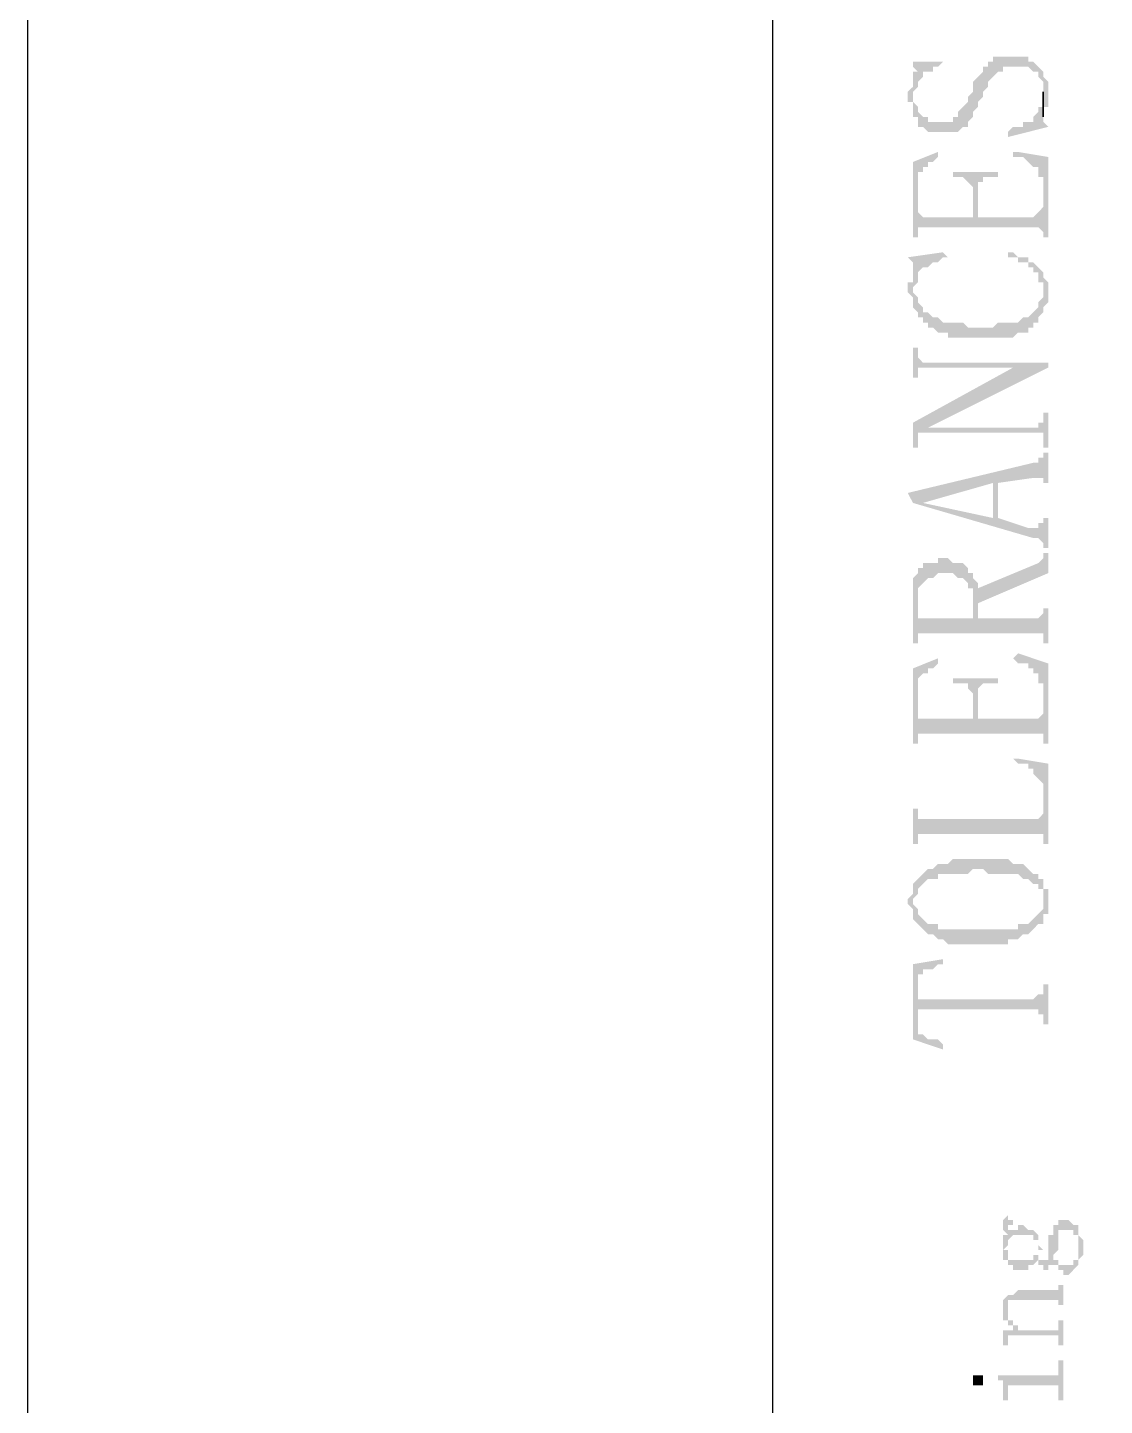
# Model space of a CAD drawing. Header units: inches. Extents: x 3613 to 8393, y -2205 to -794.
# Drawn here: x 7005.62 to 7015.32, y -1537.68 to -1525.27 of the extents above; entities that cross this region are included whole.
import ezdxf

# ---------------------------------------------------------------- set-up
doc = ezdxf.new("R2010")
doc.units = ezdxf.units.IN
doc.header["$MEASUREMENT"] = 0

msp = doc.modelspace()

# ---------------------------------------------------------------- hatches: boundary and pattern name
at = {"transparency": 33554559}
for points in [[(7013.548, -1525.898), (7013.548, -1525.943), (7013.594, -1525.943), (7013.594, -1526.078), (7013.639, -1526.078), (7013.639, -1526.168), (7013.684, -1526.168), (7013.729, -1526.213), (7014, -1526.213), (7014.045, -1526.168), (7014.09, -1526.168), (7014.09, -1526.123), (7014.09, -1526.123), (7014.135, -1526.078), (7014.135, -1526.033), (7014.135, -1526.033), (7014.18, -1525.988), (7014.18, -1525.943), (7014.225, -1525.898), (7014.225, -1525.852), (7014.271, -1525.807), (7014.271, -1525.762), (7014.316, -1525.717), (7014.316, -1525.717), (7014.361, -1525.672), (7014.406, -1525.672), (7014.406, -1525.627), (7014.632, -1525.627), (7014.677, -1525.672), (7014.722, -1525.672), (7014.722, -1525.717), (7014.767, -1525.762), (7014.767, -1526.033), (7014.767, -1525.988), (7014.812, -1525.988), (7014.812, -1525.852), (7014.812, -1525.762), (7014.812, -1525.762), (7014.767, -1525.717), (7014.767, -1525.672), (7014.767, -1525.672), (7014.722, -1525.627), (7014.722, -1525.627), (7014.677, -1525.582), (7014.632, -1525.582), (7014.632, -1525.537), (7014.316, -1525.537), (7014.316, -1525.582), (7014.271, -1525.582), (7014.271, -1525.627), (7014.225, -1525.627), (7014.225, -1525.672), (7014.18, -1525.717), (7014.18, -1525.717), (7014.135, -1525.762), (7014.135, -1525.852), (7014.09, -1525.898), (7014.09, -1525.943), (7014.045, -1525.988), (7014.045, -1525.988), (7014, -1526.033), (7014, -1526.078), (7013.955, -1526.078), (7013.955, -1526.123), (7013.729, -1526.123), (7013.729, -1526.078), (7013.684, -1526.078), (7013.639, -1526.033), (7013.639, -1525.988), (7013.594, -1525.943), (7013.594, -1525.717), (7013.594, -1525.762), (7013.594, -1525.807), (7013.548, -1525.852)], [(7013.548, -1525.582), (7013.594, -1525.582), (7013.594, -1525.627), (7013.594, -1525.627), (7013.639, -1525.672), (7013.639, -1525.807), (7013.639, -1525.762), (7013.684, -1525.717), (7013.684, -1525.672), (7013.774, -1525.672), (7013.774, -1525.627), (7013.819, -1525.627), (7013.864, -1525.582), (7013.864, -1525.582)], [(7013.594, -1525.717), (7013.594, -1525.898), (7013.594, -1525.852), (7013.639, -1525.807), (7013.639, -1525.672), (7013.594, -1525.672)], [(7014.451, -1526.213), (7014.451, -1526.259), (7014.812, -1526.168), (7014.812, -1526.168), (7014.767, -1526.123), (7014.767, -1525.943), (7014.767, -1525.988), (7014.722, -1525.988), (7014.722, -1526.033), (7014.677, -1526.078), (7014.677, -1526.123), (7014.586, -1526.123), (7014.586, -1526.168), (7014.496, -1526.168)], [(7013.594, -1526.484), (7013.594, -1527.161), (7013.639, -1527.161), (7013.639, -1526.71), (7013.639, -1526.575), (7013.684, -1526.575), (7013.684, -1526.529), (7013.729, -1526.529), (7013.729, -1526.484), (7013.774, -1526.484), (7013.819, -1526.439), (7013.819, -1526.394)], [(7014.496, -1526.394), (7014.496, -1526.439), (7014.586, -1526.439), (7014.632, -1526.484), (7014.632, -1526.484), (7014.677, -1526.529), (7014.722, -1526.529), (7014.722, -1526.62), (7014.767, -1526.62), (7014.767, -1527.161), (7014.812, -1527.161), (7014.812, -1526.439), (7014.541, -1526.394)], [(7013.955, -1526.575), (7013.955, -1526.62), (7014.045, -1526.62), (7014.09, -1526.665), (7014.09, -1526.665), (7014.135, -1526.71), (7014.135, -1526.981), (7014.18, -1526.755), (7014.18, -1526.665), (7014.225, -1526.665), (7014.225, -1526.62), (7014.361, -1526.62), (7014.361, -1526.575)], [(7013.639, -1527.161), (7013.639, -1527.071), (7014.722, -1527.071), (7014.767, -1527.116), (7014.767, -1526.89), (7014.767, -1526.89), (7014.722, -1526.936), (7014.722, -1526.936), (7014.677, -1526.981), (7014.18, -1526.981), (7014.18, -1526.755), (7014.135, -1526.981), (7013.684, -1526.981), (7013.639, -1526.936), (7013.639, -1526.71)], [(7013.548, -1527.342), (7013.594, -1527.387), (7013.594, -1527.793), (7013.594, -1527.613), (7013.639, -1527.567), (7013.639, -1527.522), (7013.639, -1527.477), (7013.684, -1527.432), (7013.729, -1527.432), (7013.774, -1527.387), (7013.819, -1527.387), (7013.864, -1527.342), (7013.909, -1527.342), (7013.864, -1527.297)], [(7014.451, -1527.342), (7014.541, -1527.342), (7014.541, -1527.387), (7014.632, -1527.387), (7014.632, -1527.432), (7014.677, -1527.432), (7014.677, -1527.477), (7014.722, -1527.477), (7014.722, -1527.567), (7014.767, -1527.567), (7014.767, -1527.658), (7014.767, -1527.477), (7014.722, -1527.432), (7014.722, -1527.432), (7014.677, -1527.387), (7014.632, -1527.387), (7014.632, -1527.342), (7014.541, -1527.342), (7014.496, -1527.297), (7014.451, -1527.297)], [(7013.548, -1527.613), (7013.548, -1527.658), (7013.548, -1527.658), (7013.594, -1527.703), (7013.594, -1527.793), (7013.594, -1527.432), (7013.594, -1527.567), (7013.548, -1527.567)], [(7013.594, -1527.793), (7013.639, -1527.838), (7013.639, -1527.883), (7013.684, -1527.883), (7013.684, -1527.929), (7013.729, -1527.929), (7013.729, -1527.974), (7013.774, -1527.974), (7013.819, -1528.019), (7013.909, -1528.019), (7013.909, -1528.064), (7014.496, -1528.064), (7014.541, -1528.019), (7014.632, -1528.019), (7014.632, -1527.974), (7014.677, -1527.974), (7014.677, -1527.929), (7014.722, -1527.929), (7014.722, -1527.883), (7014.767, -1527.838), (7014.767, -1527.793), (7014.812, -1527.748), (7014.812, -1527.658), (7014.812, -1527.567), (7014.812, -1527.567), (7014.767, -1527.522), (7014.767, -1527.477), (7014.767, -1527.658), (7014.767, -1527.703), (7014.722, -1527.748), (7014.722, -1527.793), (7014.722, -1527.793), (7014.677, -1527.838), (7014.677, -1527.838), (7014.632, -1527.883), (7014.586, -1527.883), (7014.541, -1527.929), (7014.361, -1527.929), (7014.316, -1527.974), (7014.09, -1527.974), (7014.045, -1527.929), (7013.864, -1527.929), (7013.819, -1527.883), (7013.774, -1527.883), (7013.729, -1527.838), (7013.684, -1527.838), (7013.684, -1527.793), (7013.639, -1527.748), (7013.639, -1527.703), (7013.594, -1527.658), (7013.594, -1527.658)], [(7013.594, -1528.154), (7013.594, -1528.425), (7013.639, -1528.425), (7013.639, -1528.38), (7013.639, -1528.335), (7014.812, -1528.335), (7014.812, -1528.29), (7013.684, -1528.29), (7013.639, -1528.244), (7013.639, -1528.154)], [(7013.594, -1528.831), (7013.594, -1529.057), (7013.639, -1529.057), (7013.639, -1528.967), (7013.639, -1528.921), (7013.684, -1528.921), (7013.729, -1528.876), (7014.812, -1528.335), (7014.496, -1528.335)], [(7013.684, -1528.921), (7014.767, -1528.921), (7014.767, -1529.057), (7014.812, -1529.057), (7014.812, -1528.741), (7014.767, -1528.741), (7014.767, -1528.831), (7014.722, -1528.831), (7014.722, -1528.876), (7013.729, -1528.876)], [(7013.548, -1529.463), (7013.594, -1529.553), (7013.684, -1529.553), (7014.316, -1529.373), (7014.316, -1529.689), (7014.361, -1529.373), (7014.677, -1529.328), (7014.767, -1529.328), (7014.767, -1529.373), (7014.812, -1529.373), (7014.812, -1529.102), (7014.767, -1529.102), (7014.767, -1529.147), (7014.722, -1529.147), (7014.722, -1529.192), (7014.677, -1529.192)], [(7013.594, -1529.553), (7014.677, -1529.869), (7014.722, -1529.869), (7014.767, -1529.914), (7014.767, -1529.959), (7014.812, -1529.959), (7014.812, -1529.689), (7014.767, -1529.689), (7014.767, -1529.734), (7014.722, -1529.734), (7014.722, -1529.779), (7014.632, -1529.779), (7014.361, -1529.689), (7014.361, -1529.373), (7014.316, -1529.689), (7013.684, -1529.553), (7013.684, -1529.553)], [(7014.18, -1530.321), (7014.18, -1530.456), (7014.812, -1530.185), (7014.812, -1530.005), (7014.767, -1530.005), (7014.767, -1530.05), (7014.767, -1530.05), (7014.722, -1530.095), (7014.722, -1530.095)], [(7013.594, -1530.411), (7013.594, -1530.817), (7013.639, -1530.817), (7013.639, -1530.366), (7013.639, -1530.321), (7013.684, -1530.275), (7013.684, -1530.275), (7013.729, -1530.23), (7013.774, -1530.23), (7013.819, -1530.185), (7013.955, -1530.185), (7014, -1530.23), (7014.045, -1530.23), (7014.09, -1530.275), (7014.09, -1530.321), (7014.135, -1530.321), (7014.135, -1530.591), (7014.135, -1530.185), (7014.09, -1530.185), (7014.09, -1530.14), (7014.09, -1530.14), (7014.045, -1530.095), (7013.955, -1530.095), (7013.909, -1530.05), (7013.819, -1530.05), (7013.819, -1530.095), (7013.684, -1530.095), (7013.684, -1530.14), (7013.639, -1530.14), (7013.639, -1530.185), (7013.639, -1530.185), (7013.594, -1530.23), (7013.594, -1530.275), (7013.594, -1530.366)], [(7013.639, -1530.772), (7013.639, -1530.727), (7014.767, -1530.727), (7014.767, -1530.817), (7014.812, -1530.817), (7014.812, -1530.501), (7014.767, -1530.501), (7014.767, -1530.546), (7014.767, -1530.546), (7014.722, -1530.591), (7014.18, -1530.591), (7014.18, -1530.321), (7014.18, -1530.275), (7014.135, -1530.23), (7014.135, -1530.591), (7013.639, -1530.591), (7013.639, -1530.546), (7013.639, -1530.456)], [(7013.594, -1531.043), (7013.594, -1531.72), (7013.639, -1531.72), (7013.639, -1531.223), (7013.639, -1531.133), (7013.684, -1531.088), (7013.729, -1531.088), (7013.729, -1531.043), (7013.774, -1531.043), (7013.819, -1530.998), (7013.819, -1530.952)], [(7014.496, -1530.952), (7014.496, -1530.952), (7014.541, -1530.998), (7014.632, -1530.998), (7014.632, -1531.043), (7014.677, -1531.043), (7014.677, -1531.088), (7014.722, -1531.088), (7014.722, -1531.178), (7014.767, -1531.178), (7014.767, -1531.72), (7014.812, -1531.72), (7014.812, -1530.998), (7014.541, -1530.907)], [(7013.955, -1531.133), (7013.955, -1531.178), (7014.09, -1531.178), (7014.09, -1531.223), (7014.09, -1531.223), (7014.135, -1531.268), (7014.135, -1531.494), (7014.18, -1531.313), (7014.18, -1531.223), (7014.225, -1531.178), (7014.361, -1531.178), (7014.361, -1531.133)], [(7013.639, -1531.674), (7013.639, -1531.629), (7014.767, -1531.629), (7014.767, -1531.674), (7014.767, -1531.449), (7014.767, -1531.449), (7014.722, -1531.494), (7014.18, -1531.494), (7014.18, -1531.313), (7014.135, -1531.494), (7013.639, -1531.494), (7013.639, -1531.268)], [(7014.496, -1531.855), (7014.496, -1531.855), (7014.541, -1531.9), (7014.632, -1531.9), (7014.632, -1531.945), (7014.677, -1531.945), (7014.677, -1531.99), (7014.677, -1531.99), (7014.722, -1532.036), (7014.722, -1532.036), (7014.767, -1532.081), (7014.767, -1532.622), (7014.812, -1532.622), (7014.812, -1531.9), (7014.541, -1531.855)], [(7013.594, -1532.306), (7013.594, -1532.622), (7013.639, -1532.622), (7013.639, -1532.577), (7013.639, -1532.532), (7014.767, -1532.532), (7014.767, -1532.577), (7014.767, -1532.351), (7014.767, -1532.351), (7014.722, -1532.397), (7013.639, -1532.397), (7013.639, -1532.306)], [(7013.594, -1532.983), (7013.594, -1533.119), (7013.594, -1533.119), (7013.639, -1533.074), (7013.639, -1533.028), (7013.639, -1533.028), (7013.684, -1532.983), (7013.684, -1532.983), (7013.729, -1532.938), (7013.819, -1532.938), (7013.819, -1532.893), (7014.09, -1532.893), (7014.135, -1532.848), (7014.225, -1532.848), (7014.271, -1532.893), (7014.541, -1532.893), (7014.586, -1532.938), (7014.632, -1532.938), (7014.677, -1532.983), (7014.722, -1532.983), (7014.722, -1533.028), (7014.767, -1533.028), (7014.767, -1533.119), (7014.767, -1532.938), (7014.722, -1532.938), (7014.722, -1532.893), (7014.677, -1532.893), (7014.632, -1532.848), (7014.632, -1532.848), (7014.586, -1532.803), (7014.496, -1532.803), (7014.451, -1532.758), (7013.955, -1532.758), (7013.909, -1532.803), (7013.819, -1532.803), (7013.774, -1532.848), (7013.729, -1532.848), (7013.684, -1532.893), (7013.684, -1532.893), (7013.639, -1532.938), (7013.639, -1532.938)], [(7013.548, -1533.119), (7013.548, -1533.164), (7013.594, -1533.209), (7013.594, -1533.254), (7013.594, -1533.299), (7013.639, -1533.344), (7013.639, -1533.344), (7013.684, -1533.39), (7013.684, -1533.39), (7013.729, -1533.435), (7013.774, -1533.435), (7013.819, -1533.48), (7013.864, -1533.48), (7013.909, -1533.525), (7014.451, -1533.525), (7014.451, -1533.48), (7014.541, -1533.48), (7014.586, -1533.435), (7014.632, -1533.435), (7014.677, -1533.39), (7014.677, -1533.39), (7014.722, -1533.344), (7014.767, -1533.344), (7014.767, -1533.254), (7014.812, -1533.254), (7014.812, -1533.119), (7014.812, -1533.028), (7014.767, -1533.028), (7014.767, -1532.983), (7014.767, -1533.164), (7014.767, -1533.209), (7014.722, -1533.254), (7014.722, -1533.254), (7014.677, -1533.299), (7014.677, -1533.299), (7014.632, -1533.344), (7014.541, -1533.344), (7014.541, -1533.39), (7013.819, -1533.39), (7013.819, -1533.344), (7013.729, -1533.344), (7013.684, -1533.299), (7013.684, -1533.299), (7013.639, -1533.254), (7013.639, -1533.209), (7013.639, -1533.209), (7013.594, -1533.164), (7013.594, -1532.983), (7013.594, -1533.028), (7013.594, -1533.074)], [(7013.594, -1533.705), (7013.639, -1533.931), (7013.639, -1533.796), (7013.684, -1533.796), (7013.684, -1533.751), (7013.774, -1533.751), (7013.819, -1533.705), (7013.864, -1533.705), (7013.864, -1533.66)], [(7013.594, -1533.705), (7013.594, -1534.382), (7013.864, -1534.473), (7013.864, -1534.428), (7013.864, -1534.428), (7013.819, -1534.382), (7013.729, -1534.382), (7013.684, -1534.337), (7013.639, -1534.337), (7013.639, -1534.247), (7013.639, -1533.931)], [(7013.639, -1533.931), (7013.639, -1534.202), (7013.639, -1534.112), (7014.722, -1534.112), (7014.722, -1534.157), (7014.767, -1534.157), (7014.767, -1534.247), (7014.812, -1534.247), (7014.812, -1533.886), (7014.767, -1533.886), (7014.767, -1533.976), (7014.722, -1533.976), (7014.677, -1534.021), (7013.639, -1534.021), (7013.639, -1533.976), (7013.639, -1533.976)], [(7014.406, -1536.007), (7014.406, -1536.052), (7014.406, -1536.097), (7014.406, -1536.097), (7014.451, -1536.143), (7014.451, -1536.052), (7014.496, -1536.052), (7014.496, -1536.007), (7014.451, -1536.007), (7014.451, -1535.962), (7014.451, -1535.962), (7014.406, -1536.007)], [(7014.406, -1536.368), (7014.451, -1536.368), (7014.451, -1536.413), (7014.496, -1536.413), (7014.496, -1536.458), (7014.632, -1536.458), (7014.632, -1536.413), (7014.677, -1536.413), (7014.722, -1536.368), (7014.722, -1536.413), (7014.767, -1536.413), (7014.767, -1536.458), (7014.812, -1536.458), (7014.812, -1536.413), (7014.857, -1536.413), (7014.857, -1536.368), (7014.857, -1536.413), (7014.902, -1536.413), (7014.902, -1536.458), (7014.948, -1536.458), (7014.948, -1536.504), (7014.993, -1536.504), (7015.038, -1536.458), (7015.038, -1536.458), (7015.083, -1536.413), (7015.083, -1536.368), (7015.083, -1536.368), (7015.128, -1536.323), (7015.128, -1536.278), (7015.128, -1536.188), (7015.128, -1536.188), (7015.083, -1536.143), (7015.083, -1536.097), (7015.083, -1536.278), (7015.083, -1536.323), (7015.083, -1536.368), (7015.038, -1536.368), (7015.038, -1536.413), (7014.902, -1536.413), (7014.902, -1536.368), (7014.857, -1536.368), (7014.857, -1536.052), (7014.857, -1536.097), (7014.857, -1536.143), (7014.812, -1536.143), (7014.812, -1536.233), (7014.812, -1536.323), (7014.812, -1536.368), (7014.722, -1536.368), (7014.722, -1536.278), (7014.722, -1536.323), (7014.677, -1536.323), (7014.677, -1536.368), (7014.451, -1536.368), (7014.451, -1536.323), (7014.451, -1536.278), (7014.406, -1536.278)], [(7014.406, -1536.278), (7014.406, -1536.323), (7014.406, -1536.368), (7014.406, -1536.278), (7014.406, -1536.278), (7014.451, -1536.233), (7014.451, -1536.188), (7014.451, -1536.188), (7014.496, -1536.143), (7014.677, -1536.143), (7014.677, -1536.188), (7014.722, -1536.188), (7014.722, -1536.233), (7014.722, -1536.368), (7014.722, -1536.323), (7014.722, -1536.278), (7014.767, -1536.278), (7014.722, -1536.233), (7014.722, -1536.188), (7014.722, -1536.143), (7014.722, -1536.143), (7014.677, -1536.097), (7014.632, -1536.097), (7014.586, -1536.052), (7014.541, -1536.052), (7014.541, -1536.097), (7014.451, -1536.097), (7014.451, -1536.052), (7014.451, -1536.143), (7014.406, -1536.143), (7014.406, -1536.188), (7014.406, -1536.233), (7014.406, -1536.233)], [(7014.857, -1536.052), (7014.857, -1536.368), (7014.857, -1536.323), (7014.857, -1536.323), (7014.902, -1536.278), (7014.902, -1536.233), (7014.902, -1536.188), (7014.902, -1536.143), (7014.902, -1536.097), (7015.038, -1536.097), (7015.038, -1536.143), (7015.083, -1536.143), (7015.083, -1536.188), (7015.083, -1536.233), (7015.083, -1536.097), (7015.083, -1536.052), (7015.038, -1536.052), (7014.993, -1536.007), (7014.902, -1536.007), (7014.902, -1536.052)], [(7014.451, -1536.684), (7014.451, -1536.82), (7014.451, -1536.774), (7014.451, -1536.729), (7014.902, -1536.729), (7014.902, -1536.774), (7014.948, -1536.774), (7014.948, -1536.594), (7014.902, -1536.594), (7014.902, -1536.639), (7014.541, -1536.639), (7014.496, -1536.684)], [(7014.406, -1536.82), (7014.406, -1536.865), (7014.406, -1536.91), (7014.451, -1536.91), (7014.451, -1536.955), (7014.496, -1536.955), (7014.496, -1537), (7014.496, -1536.955), (7014.496, -1536.91), (7014.451, -1536.91), (7014.451, -1536.865), (7014.451, -1536.82), (7014.451, -1536.684), (7014.406, -1536.729), (7014.406, -1536.774), (7014.406, -1536.774)], [(7014.406, -1537), (7014.406, -1537.045), (7014.406, -1537.135), (7014.451, -1537.135), (7014.451, -1537.045), (7014.902, -1537.045), (7014.902, -1537.09), (7014.902, -1537.135), (7014.948, -1537.135), (7014.948, -1536.91), (7014.902, -1536.91), (7014.902, -1536.955), (7014.902, -1537), (7014.541, -1537), (7014.541, -1536.955), (7014.496, -1536.955), (7014.496, -1537)], [(7014.361, -1537.406), (7014.361, -1537.451), (7014.406, -1537.451), (7014.406, -1537.497), (7014.406, -1537.542), (7014.406, -1537.632), (7014.451, -1537.632), (7014.451, -1537.542), (7014.451, -1537.497), (7014.902, -1537.497), (7014.902, -1537.632), (7014.948, -1537.632), (7014.948, -1537.271), (7014.902, -1537.271), (7014.902, -1537.406), (7014.857, -1537.406)], [(7014.135, -1537.451), (7014.135, -1537.497), (7014.225, -1537.497), (7014.225, -1537.451), (7014.225, -1537.406), (7014.135, -1537.406)]]:
    msp.add_hatch(color=256, dxfattribs=at).paths.add_polyline_path(points)

# ---------------------------------------------------------------- linework, layer by layer
msp.add_line((7012.33, -1259.827), (7012.33, -1546.568))
for points in [[(7425.623, -1550.827), (7425.623, -1253.827), (7005.623, -1253.827), (7005.623, -1550.827)], [(7014.767, -1525.943), (7014.767, -1526.078), (7014.767, -1525.852), (7014.767, -1525.898)]]:
    msp.add_lwpolyline(points, close=True)

doc.saveas('drawing.dxf')
